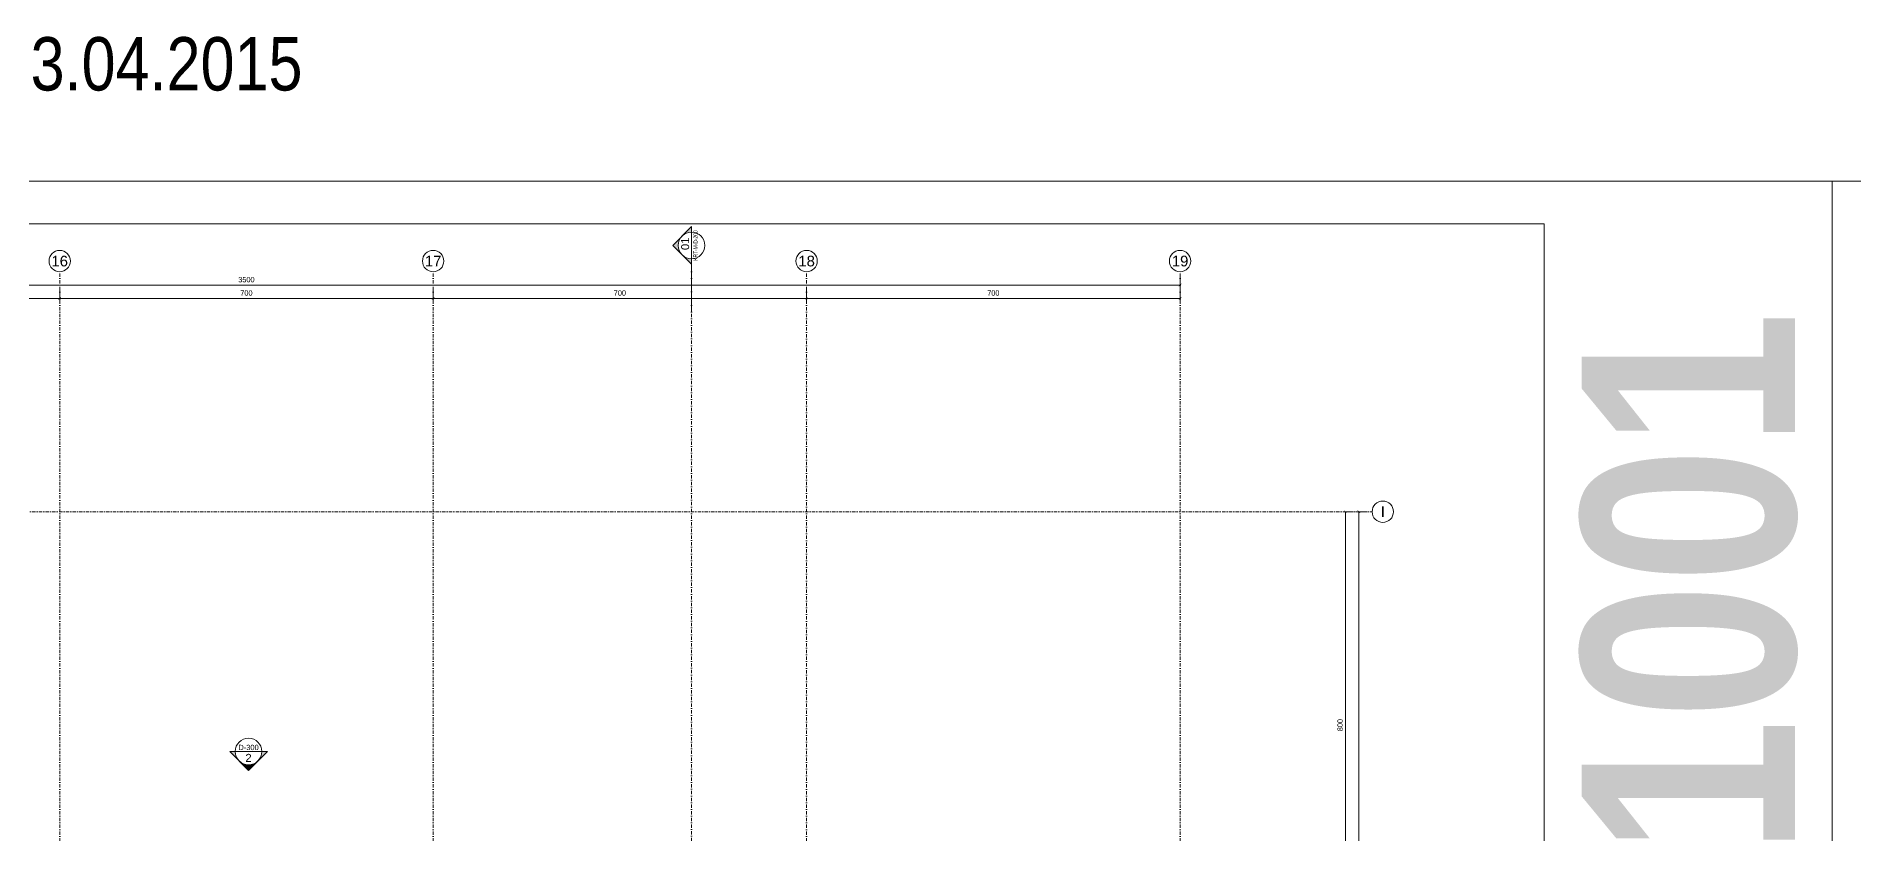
# Model space of a CAD drawing. Extents: x -2050 to 29725, y -1777 to 6820.
# Drawn here: x 8524 to 11930, y 2982 to 4476 of the extents above; entities that cross this region are included whole.
import ezdxf
from ezdxf.enums import TextEntityAlignment as Align

# ---------------------------------------------------------------- set-up
doc = ezdxf.new("R2010")
doc.units = 0
doc.header["$LTSCALE"] = 25
doc.header["$MEASUREMENT"] = 0
doc.linetypes.add('DASHDOT2', pattern=[0.5, 0.25, -0.125, 0, -0.125])
doc.layers.get('0').update_dxf_attribs({"color": 9, "lineweight": 9})
doc.layers.get('Defpoints').update_dxf_attribs({"color": 9, "lineweight": 9})
for name, color, linetype, lineweight in [('21', 9, 'Continuous', 9), ('24', 9, 'DASHDOT2', 9), ('25', 8, 'Continuous', 9), ('40A', 9, 'Continuous', 9)]:
    doc.layers.add(name, color=color, linetype=linetype, lineweight=lineweight)
doc.styles.add('Arial', font='arial.ttf', dxfattribs={"height": 2.5})
doc.styles.add('MuuM_TEXT-BOLD', font='ARIALNB.TTF')
doc.styles.add('MuuM_TEXT-STANDART', font='ARIALN.TTF')
doc.dimstyles.new('MuuM_DIM50', dxfattribs={"dimscale": 5, "dimtxt": 2, "dimasz": 1, "dimexe": 1, "dimexo": 1, "dimgap": 1, "dimtad": 1, "dimdec": 1, "dimrnd": 0.5, "dimdsep": 46, "dimtxsty": 'MuuM_TEXT-STANDART', "dimblk": 'ARCHTICK', "dimcen": 0, "dimdle": 0.15, "dimclrd": 256, "dimclre": 256, "dimclrt": 256, "dimadec": 0, "dimazin": 0, "dimtfac": 5, "dimtdec": 1, "dimtix": 1, "dimtmove": 2, "dimatfit": 3, "dimldrblk": 'DOT', "dimfxl": 3, "dimfxlon": 1, "dimtolj": 1, "dimlwd": -1, "dimlwe": -1, "dimarcsym": 0})

# ---------------------------------------------------------------- blocks, each defined once
blk = doc.blocks.new('0_exteriorelevation1')
h = blk.add_hatch(color=256)
h.dxf.hatch_style = 1
h.paths.add_polyline_path([(0, 7.07), (-3.54, 3.54, -0.414214), (3.54, 3.54)])
h = blk.add_hatch(color=256)
edge = h.paths.add_edge_path()
edge.add_arc((0, 0), 5, 135, 180)
edge.add_line((-5, 0), (-7.07, 0))
edge.add_line((-7.07, 0), (-3.54, 3.54))
edge = h.paths.add_edge_path()
edge.add_line((5, 0), (7.07, 0))
edge.add_line((7.07, 0), (3.54, 3.54))
edge.add_arc((0, 0), 5, 0, 45, ccw=False)
blk.add_lwpolyline([(7.07, 0), (0, 7.07), (-7.07, 0), (7.07, 0)])
blk.add_lwpolyline([(7.07, 0), (0, 7.07), (-7.07, 0), (7.07, 0)])
blk.add_circle((0, 0), 5)
at = {"style": 'Arial'}
blk.add_attdef('KESITADI', text='', height=3, dxfattribs=at).set_placement((0, 0), align=Align.BOTTOM_CENTER)
blk.add_attdef('PAFTAADI', text='', height=2, dxfattribs=at).set_placement((0, -0.5), align=Align.TOP_CENTER)
blk = doc.blocks.new('0_buildingsection')
h = blk.add_hatch(color=256)
h.paths.add_polyline_path([(7.07, 0), (0, 7.07), (-7.07, 0)])
h.paths.add_polyline_path([(5, 0, 1), (-5, 0)], flags=16)
for points in [[(7.07, 0), (0, 7.07), (-7.07, 0), (25, 0)], [(7.07, 0), (0, 7.07), (-7.07, 0), (7.07, 0)]]:
    blk.add_lwpolyline(points)
blk.add_circle((0, 0), 5)
at = {"style": 'Arial'}
blk.add_attdef('KESITADI', text='', height=3, dxfattribs=at).set_placement((0, 0), align=Align.BOTTOM_CENTER)
blk.add_attdef('PAFTAADI', text='', height=2, dxfattribs=at).set_placement((0, -0.5), align=Align.TOP_CENTER)
blk = doc.blocks.new('0_aks')
at = {"linetype": 'Continuous'}
blk.add_circle((0, 0), 2, dxfattribs=at)
at = {"style": 'Arial'}
blk.add_attdef('AKS', text='', height=2, dxfattribs=at).set_placement((0, 0), align=Align.MIDDLE_CENTER)
blk = doc.blocks.new('_ArchTick')
at = {"color": 0, "linetype": 'ByBlock', "const_width": 0.15}
blk.add_lwpolyline([(-0.5, -0.5), (0.5, 0.5)], dxfattribs=at)
blk = doc.blocks.new('*D325')
at = {"layer": '25', "transparency": 16777216}
for p, q in [((7167.5, 4025), (7167.5, 4005)), ((10667.5, 4025), (10667.5, 4005)), ((7166.7, 4010), (10668.2, 4010))]:
    blk.add_line(p, q, dxfattribs=at)
at = {"layer": 'Defpoints', "color": 0, "transparency": 16777216}
for p in [(7167.5, 4035), (10667.5, 4035), (10667.5, 4010)]:
    blk.add_point(p, dxfattribs=at)
at = {"layer": '25', "transparency": 16777216, "xscale": 5, "yscale": 5, "zscale": 5, "rotation": 180}
blk.add_blockref('_ArchTick', (7167.5, 4010), dxfattribs=at)
at = {"layer": '25', "transparency": 16777216, "xscale": 5, "yscale": 5, "zscale": 5}
blk.add_blockref('_ArchTick', (10667.5, 4010), dxfattribs=at)
at = {"layer": '25', "transparency": 16777216, "insert": (8917.5, 4020.1), "char_height": 10, "attachment_point": 5, "style": 'MuuM_TEXT-STANDART'}
blk.add_mtext('\\A1;3500', dxfattribs=at)
blk = doc.blocks.new('_Dot')
at = {"color": 0, "linetype": 'ByBlock', "lineweight": -2}
blk.add_line((-0.5, 0), (-1, 0), dxfattribs=at)
at = {"color": 0, "linetype": 'ByBlock', "const_width": 0.5}
blk.add_lwpolyline([(-0.25, 0, 1), (0.25, 0, 1)], format="xyb", close=True, dxfattribs=at)
blk = doc.blocks.new('*D326')
at = {"layer": '25', "transparency": 16777216}
for p, q in [((9967.5, 4000), (9967.5, 3980)), ((10667.5, 4000), (10667.5, 3980)), ((10668.2, 3985), (9966.7, 3985))]:
    blk.add_line(p, q, dxfattribs=at)
at = {"layer": 'Defpoints', "color": 0, "transparency": 16777216}
for p in [(9967.5, 4035), (10667.5, 4035), (9967.5, 3985)]:
    blk.add_point(p, dxfattribs=at)
at = {"layer": '25', "transparency": 16777216, "xscale": 5, "yscale": 5, "zscale": 5, "rotation": 180}
blk.add_blockref('_ArchTick', (9967.5, 3985), dxfattribs=at)
at = {"layer": '25', "transparency": 16777216, "xscale": 5, "yscale": 5, "zscale": 5}
blk.add_blockref('_ArchTick', (10667.5, 3985), dxfattribs=at)
at = {"layer": '25', "transparency": 16777216, "insert": (10317.5, 3995.1), "char_height": 10, "attachment_point": 5, "style": 'MuuM_TEXT-STANDART'}
blk.add_mtext('\\A1;700', dxfattribs=at)
blk = doc.blocks.new('*D327')
at = {"layer": '25', "transparency": 16777216}
for p, q in [((9267.5, 4000), (9267.5, 3980)), ((9967.5, 4000), (9967.5, 3980)), ((9968.2, 3985), (9266.7, 3985))]:
    blk.add_line(p, q, dxfattribs=at)
at = {"layer": 'Defpoints', "color": 0, "transparency": 16777216}
for p in [(9267.5, 4035), (9967.5, 4035), (9267.5, 3985)]:
    blk.add_point(p, dxfattribs=at)
at = {"layer": '25', "transparency": 16777216, "xscale": 5, "yscale": 5, "zscale": 5, "rotation": 180}
blk.add_blockref('_ArchTick', (9267.5, 3985), dxfattribs=at)
at = {"layer": '25', "transparency": 16777216, "xscale": 5, "yscale": 5, "zscale": 5}
blk.add_blockref('_ArchTick', (9967.5, 3985), dxfattribs=at)
at = {"layer": '25', "transparency": 16777216, "insert": (9617.5, 3995.1), "char_height": 10, "attachment_point": 5, "style": 'MuuM_TEXT-STANDART'}
blk.add_mtext('\\A1;700', dxfattribs=at)
blk = doc.blocks.new('*D328')
at = {"layer": '25', "transparency": 16777216}
for p, q in [((8567.5, 4000), (8567.5, 3980)), ((9267.5, 4000), (9267.5, 3980)), ((9268.2, 3985), (8566.7, 3985))]:
    blk.add_line(p, q, dxfattribs=at)
at = {"layer": 'Defpoints', "color": 0, "transparency": 16777216}
for p in [(8567.5, 4035), (9267.5, 4035), (8567.5, 3985)]:
    blk.add_point(p, dxfattribs=at)
at = {"layer": '25', "transparency": 16777216, "xscale": 5, "yscale": 5, "zscale": 5, "rotation": 180}
blk.add_blockref('_ArchTick', (8567.5, 3985), dxfattribs=at)
at = {"layer": '25', "transparency": 16777216, "xscale": 5, "yscale": 5, "zscale": 5}
blk.add_blockref('_ArchTick', (9267.5, 3985), dxfattribs=at)
at = {"layer": '25', "transparency": 16777216, "insert": (8917.5, 3995.1), "char_height": 10, "attachment_point": 5, "style": 'MuuM_TEXT-STANDART'}
blk.add_mtext('\\A1;700', dxfattribs=at)
blk = doc.blocks.new('*D314')
at = {"layer": '25', "transparency": 16777216}
for p, q in [((7867.5, 4000), (7867.5, 3980)), ((8567.5, 4000), (8567.5, 3980)), ((8568.2, 3985), (7866.7, 3985))]:
    blk.add_line(p, q, dxfattribs=at)
at = {"layer": 'Defpoints', "color": 0, "transparency": 16777216}
for p in [(7867.5, 4035), (8567.5, 4035), (7867.5, 3985)]:
    blk.add_point(p, dxfattribs=at)
at = {"layer": '25', "transparency": 16777216, "xscale": 5, "yscale": 5, "zscale": 5, "rotation": 180}
blk.add_blockref('_ArchTick', (7867.5, 3985), dxfattribs=at)
at = {"layer": '25', "transparency": 16777216, "xscale": 5, "yscale": 5, "zscale": 5}
blk.add_blockref('_ArchTick', (8567.5, 3985), dxfattribs=at)
at = {"layer": '25', "transparency": 16777216, "insert": (8217.5, 3995.1), "char_height": 10, "attachment_point": 5, "style": 'MuuM_TEXT-STANDART'}
blk.add_mtext('\\A1;700', dxfattribs=at)
blk = doc.blocks.new('*D329')
at = {"layer": '25', "transparency": 16777216}
for p, q in [((11017.5, 3585), (10997.5, 3585)), ((11002.5, 344.3), (11002.5, 3585.8)), ((11017.5, 345), (10997.5, 345))]:
    blk.add_line(p, q, dxfattribs=at)
at = {"layer": 'Defpoints', "color": 0, "transparency": 16777216}
for p in [(11002.5, 3585), (11027.5, 3585), (11027.5, 345)]:
    blk.add_point(p, dxfattribs=at)
at = {"layer": '25', "transparency": 16777216, "xscale": 5, "yscale": 5, "zscale": 5}
for p, rotation in [((11002.5, 3585), 90), ((11002.5, 345), 270)]:
    blk.add_blockref('_ArchTick', p, dxfattribs=dict(at, rotation=rotation))
at = {"layer": '25', "transparency": 16777216, "insert": (10992.4, 1965), "char_height": 10, "attachment_point": 5, "rotation": 90, "style": 'MuuM_TEXT-STANDART'}
blk.add_mtext('\\A1;3240', dxfattribs=at)
blk = doc.blocks.new('*D316')
at = {"layer": '25', "transparency": 16777216}
for p, q in [((10992.5, 3585), (10972.5, 3585)), ((10977.5, 3585.8), (10977.5, 2784.3)), ((10992.5, 2785), (10972.5, 2785))]:
    blk.add_line(p, q, dxfattribs=at)
at = {"layer": 'Defpoints', "color": 0, "transparency": 16777216}
for p in [(11027.5, 3585), (10977.5, 2785), (11027.5, 2785)]:
    blk.add_point(p, dxfattribs=at)
at = {"layer": '25', "transparency": 16777216, "xscale": 5, "yscale": 5, "zscale": 5}
for p, rotation in [((10977.5, 3585), 90), ((10977.5, 2785), 270)]:
    blk.add_blockref('_ArchTick', p, dxfattribs=dict(at, rotation=rotation))
at = {"layer": '25', "transparency": 16777216, "insert": (10967.4, 3185), "char_height": 10, "attachment_point": 5, "rotation": 90, "style": 'MuuM_TEXT-STANDART'}
blk.add_mtext('\\A1;800', dxfattribs=at)

msp = doc.modelspace()

# ---------------------------------------------------------------- linework, layer by layer
at = {"layer": '21', "linetype": 'DASHDOT2'}
msp.add_lwpolyline([(9677.23, 2538.75), (9751.81, 2538.75), (9751.81, 4039.49)], dxfattribs=at)
at = {"layer": '24'}
for points in [[(8567.5, 195), (8567.5, 4035)], [(9267.5, 195), (9267.5, 4035)], [(9967.5, 195), (9967.5, 4035)], [(10667.5, 195), (10667.5, 4035)], [(6827.5, 3585), (11027.5, 3585)]]:
    msp.add_lwpolyline(points, dxfattribs=at)
at = {"layer": '40A'}
for points in [[(11890, 4205), (5945, 4205), (5945, 0), (11890, 0)], [(17835, 4205), (11890, 4205), (11890, 0), (17835, 0)], [(11350.06, 80), (6025, 80), (6025, 4125), (11350.06, 4125)]]:
    msp.add_lwpolyline(points, close=True, dxfattribs=at)

# ---------------------------------------------------------------- block references
at = {"layer": '21'}
ref = msp.add_blockref('0_buildingsection', (9751.81, 4084.31), dxfattribs=dict(at, xscale=-5, yscale=5, zscale=5, rotation=90))
ref.add_attrib('KESITADI', '01', dxfattribs={"layer": '0', "height": 15, "rotation": 90, "style": 'Arial'}).set_placement((9751.81, 4087.29), align=Align.BOTTOM_CENTER)
ref.add_attrib('PAFTAADI', 'KRT-M-D-200', dxfattribs={"layer": '0', "height": 8, "rotation": 90, "style": 'MuuM_TEXT-STANDART', "width": 0.8}).set_placement((9765.65, 4084.13), align=Align.BOTTOM_CENTER)
ref = msp.add_blockref('0_exteriorelevation1', (8921.48, 3135.55), dxfattribs=dict(at, xscale=-5, yscale=5, zscale=5, rotation=180))
ref.add_attrib('KESITADI', '2', dxfattribs={"layer": '0', "height": 15, "style": 'Arial'}).set_placement((8921.48, 3111.61), align=Align.BOTTOM_CENTER)
ref.add_attrib('PAFTAADI', 'D-300', dxfattribs={"layer": '0', "height": 10, "style": 'Arial'}).set_placement((8921.48, 3148.18), align=Align.TOP_CENTER)
at = {"layer": '24', "xscale": 10, "yscale": 10, "zscale": 10}
for p, values in [((8567.5, 4055), {'AKS': '16'}), ((9267.5, 4055), {'AKS': '17'}), ((9967.5, 4055), {'AKS': '18'}), ((10667.5, 4055), {'AKS': '19'}), ((11047.5, 3585), {'AKS': 'I'})]:
    msp.add_blockref('0_aks', p, dxfattribs=at).add_auto_attribs(values)

# ---------------------------------------------------------------- texts
at = {"layer": '21', "color": 1, "style": 'MuuM_TEXT-STANDART'}
msp.add_text('REVIZE MIMARI - 13.04.2015', height=100, dxfattribs=at).set_placement((7488.36, 4374.8))
at = {"layer": '40A', "style": 'MuuM_TEXT-BOLD'}
msp.add_text('94-KRT-E-D-1001', height=400, rotation=90, dxfattribs=at).set_placement((11820.06, 2102.5), align=Align.CENTER)

# ---------------------------------------------------------------- dimensions: what is measured, and where the dimension line sits
at = {"layer": '25'}
for base, p1, p2, picture, middle in [((10667.5, 4010), (7167.5, 4035), (10667.5, 4035), '*D325', (8917.5, 4020.11)), ((7867.5, 3985), (8567.5, 4035), (7867.5, 4035), '*D314', (8217.5, 3995.11)), ((8567.5, 3985), (9267.5, 4035), (8567.5, 4035), '*D328', (8917.5, 3995.11)), ((9267.5, 3985), (9967.5, 4035), (9267.5, 4035), '*D327', (9617.5, 3995.11)), ((9967.5, 3985), (10667.5, 4035), (9967.5, 4035), '*D326', (10317.5, 3995.11))]:
    dim = msp.add_linear_dim(base=base, p1=p1, p2=p2, dimstyle='MuuM_DIM50', dxfattribs=at)
    dim.commit()
    dim.dimension.update_dxf_attribs({"geometry": picture, "text_midpoint": middle})
for base, p1, p2, picture, middle in [((10977.5, 2785), (11027.5, 3585), (11027.5, 2785), '*D316', (10967.39, 3185)), ((11002.5, 3585), (11027.5, 345), (11027.5, 3585), '*D329', (10992.39, 1965))]:
    dim = msp.add_linear_dim(base=base, p1=p1, p2=p2, angle=90, dimstyle='MuuM_DIM50', dxfattribs=at)
    dim.commit()
    dim.dimension.update_dxf_attribs({"geometry": picture, "text_midpoint": middle})

doc.saveas('drawing.dxf')
